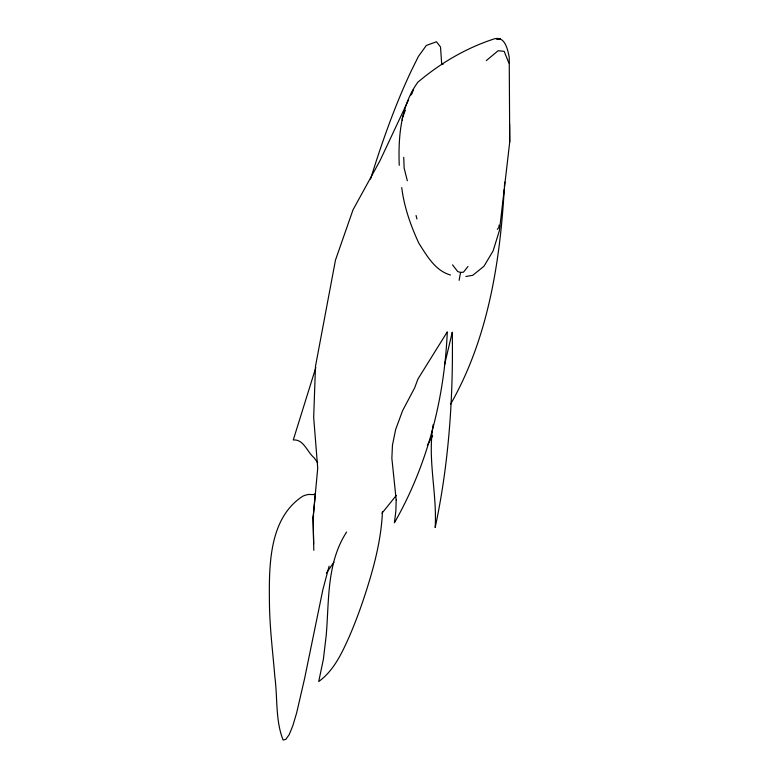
<?xml version="1.0" encoding="UTF-8"?>
<svg xmlns="http://www.w3.org/2000/svg" width="779" height="779" viewBox="0 0 779 779"><rect width="100%" height="100%" fill="white"/><g stroke="black" fill="none" stroke-linecap="round" stroke-linejoin="round"><path stroke-width="1.17" d="M382.46 511.414C381.155 542.457 372.469 572.584 362.654 601.865A388.02 83.879 -84.1 0 1 349.459 636.2C342.03 652.831 333.967 670.563 318.718 681.518L323.412 659.092L326.158 635.868A105.788 22.864 -84.1 0 0 326.907 625.878C328.913 593.462 328.329 560.267 346.616 532.018M504.247 189.346C499.914 263.253 487.732 339.274 450.505 404.311M504.412 186.941L504.763 182.13M313.655 544.131L313.09 518.152L315.329 493.672L313.509 494.607L308.776 494.451A376.919 81.483 -84.1 0 0 302.69 496.252C268.385 518.678 269.047 566.985 269.446 603.482C269.729 628.069 272.854 652.432 274.86 676.893C277.655 697.76 275.299 720.371 283.118 740.05L285.815 739.368L289.252 734.548L292.885 725.541L296.653 712.882L304.54 678.791L322.934 589.401L329.108 566.177M313.81 550.305L313.09 518.152L317.725 468.16L313.674 417.427L315.495 366.257L335.476 260.108L353.043 209.765L379.899 160.883L408.615 99.741M433.212 424.604C427.252 458.938 437.175 493.107 435.179 527.5C448.889 463.417 453.339 397.611 452.278 332.175L444.468 365.098M399.238 165.284C398.147 136.783 400.708 106.148 417.787 82.262C439.882 63.615 464.849 48.707 492.328 39.525C504.588 34.373 507.509 48.551 509.223 57.227L509.729 141.953L499.466 230.428L493.088 250.945L483.973 266.243L472.756 275.299L465.9 276.487M499.125 225.082L498.823 227.468L497.323 229.367M459.113 280.343L460.584 272.426L463.486 272.163L467.994 266.457M313.09 518.152L313.606 515.844M370.59 179.043L371.641 175.567A634.252 137.114 -84.1 0 1 411.565 70.237L418.391 56.468L426.327 45.455L436.493 41.764L440.515 46.993L441.693 63.927L443.017 64.423M315.826 367.561L293.264 439.969C303.82 439.035 307.199 452.258 314.2 457.818L317.598 462.677M405.362 110.19L402.295 118.077L402.383 120.463M411.478 94.415L413.23 89.916L410.669 95.369M427.32 445.296L432.676 435.841M326.411 573.081L333.918 562.253M381.963 513.244L396.277 495.434M486.262 60.606L498.171 50.713L504.179 51.336L508.814 62.953M496.72 39.417L500.332 38.95L497.742 39.281M460.584 272.426L457.74 271.569L452.541 264.879M450.544 275.026C435.276 270.819 426.834 255.707 418.859 243.233C410.679 225.579 404.106 206.951 401.73 187.564M407.339 180.786L404.135 168.06L403.746 157.348M416.064 215.501L416.94 218.967M509.612 124.289L509.729 141.953M396.19 499.923L395.878 510.771L394.398 522.816C427.622 464.927 444.439 398.312 447.282 331.854L417.904 379.081L414.71 387.757L402.548 410.776L395.605 429.638L392.46 445.198L391.856 458.276L396.19 499.923"/></g></svg>
